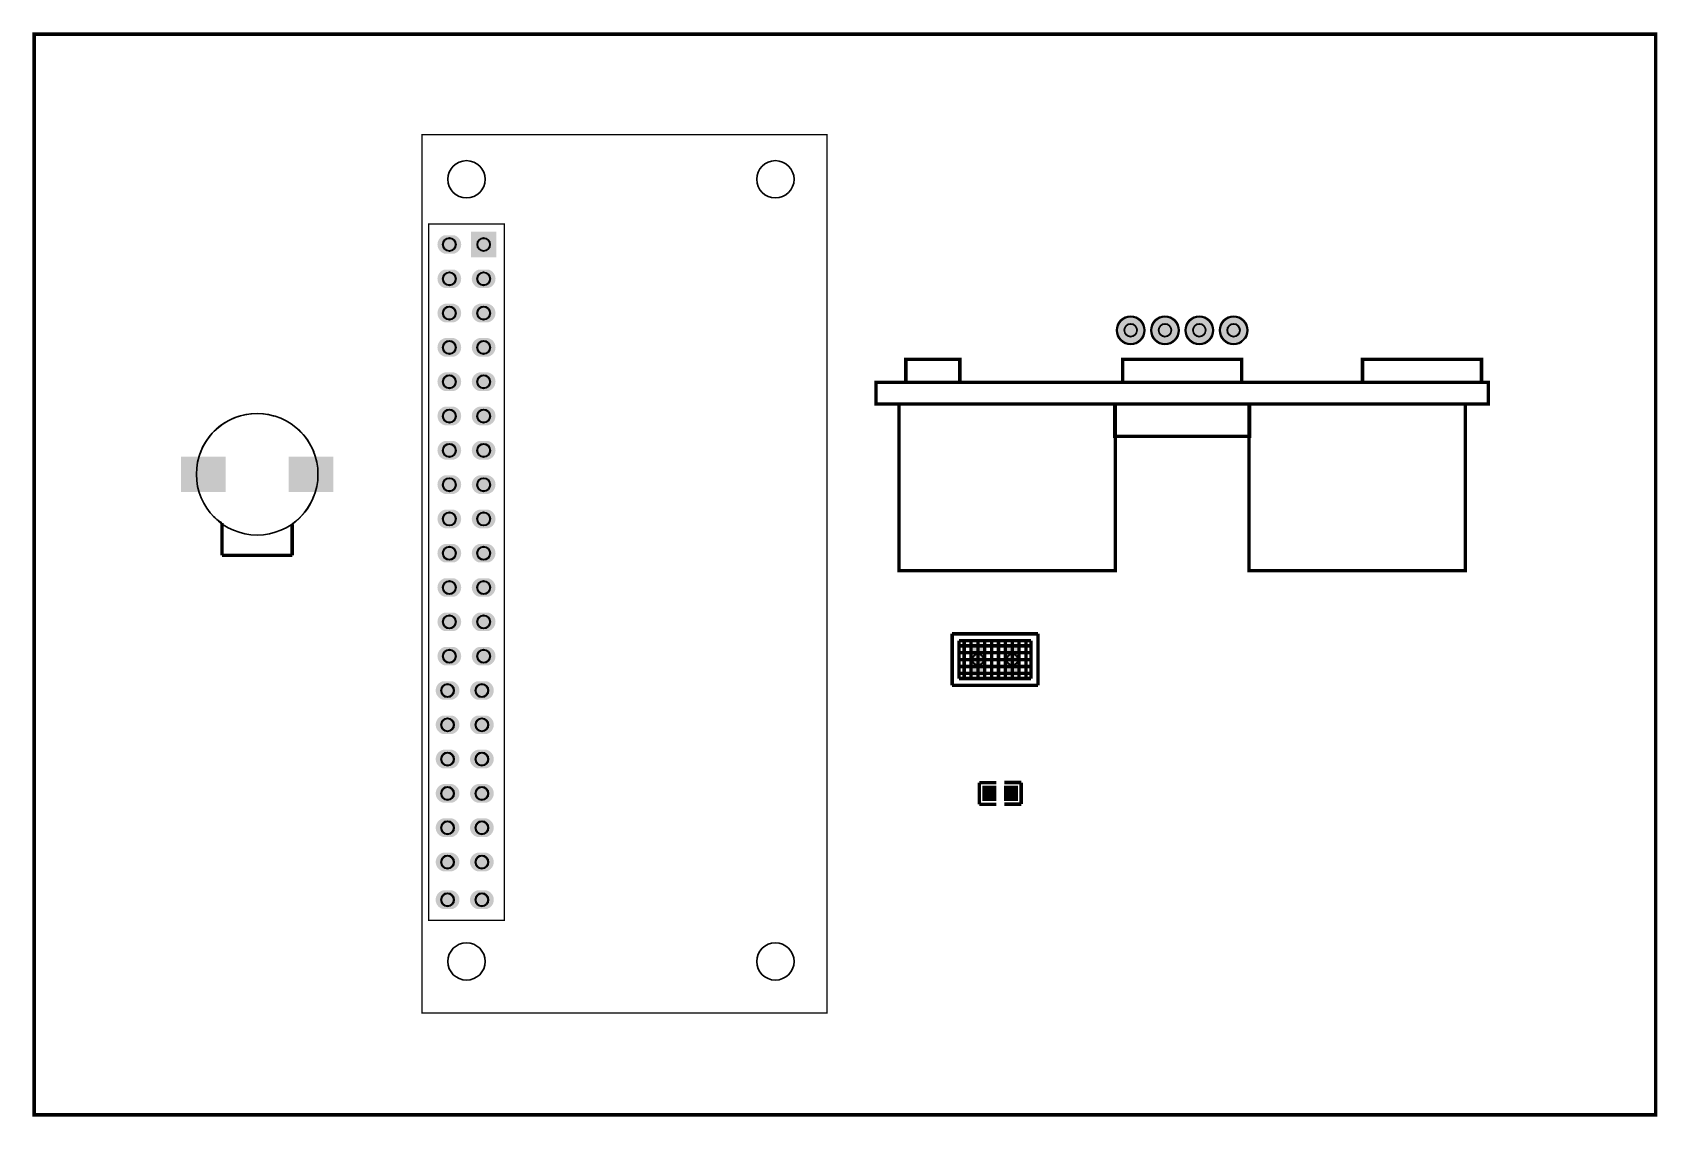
# Model space of a CAD drawing. Header units: millimetres. Extents: x 7 to 127, y -21 to 59.
import ezdxf

# ---------------------------------------------------------------- set-up
doc = ezdxf.new("R2010")
doc.units = ezdxf.units.MM
for name, color, linetype, true_color in [('BoardOutLine', 7, 'Continuous', 0xff00ff), ('BottomSolderMaskLayer', 7, 'Continuous', 0xaa00ff), ('Document', 7, 'Continuous', 0xffffff), ('Multi-Layer', 7, 'Continuous', 0xc0c0c0), ('TopLayer', 7, 'Continuous', 0xff0000), ('TopPasteMaskLayer', 7, 'Continuous', 0x808080), ('TopSilkLayer', 7, 'Continuous', 0xffcc00), ('TopSolderMaskLayer', 7, 'Continuous', 0x800080)]:
    doc.layers.add(name, color=color, linetype=linetype, true_color=true_color)

msp = doc.modelspace()

# ---------------------------------------------------------------- hatches: boundary and pattern name
at = {"layer": 'BottomSolderMaskLayer'}
for points in [[(38.06, 44.12, -0.785398), (38.06, 42.75), (37.38, 42.75, -0.785398), (37.38, 44.12)], [(41.2, 44.37), (41.2, 42.49), (39.32, 42.49), (39.32, 44.37)], [(38.06, 41.58, -0.785398), (38.06, 40.21), (37.38, 40.21, -0.785398), (37.38, 41.58)], [(40.6, 41.58, -0.785398), (40.6, 40.21), (39.92, 40.21, -0.785398), (39.92, 41.58)], [(38.06, 39.04, -0.785398), (38.06, 37.67), (37.38, 37.67, -0.785398), (37.38, 39.04)], [(40.6, 39.04, -0.785398), (40.6, 37.67), (39.92, 37.67, -0.785398), (39.92, 39.04)], [(87.09, 37.08, 1), (89.19, 37.08, 1)], [(89.63, 37.08, 1), (91.73, 37.08, 1)], [(92.17, 37.08, 1), (94.27, 37.08, 1)], [(94.71, 37.08, 1), (96.81, 37.08, 1)], [(38.06, 36.5, -0.785398), (38.06, 35.13), (37.38, 35.13, -0.785398), (37.38, 36.5)], [(40.6, 36.5, -0.785398), (40.6, 35.13), (39.92, 35.13, -0.785398), (39.92, 36.5)], [(38.06, 33.96, -0.785398), (38.06, 32.59), (37.38, 32.59, -0.785398), (37.38, 33.96)], [(40.6, 33.96, -0.785398), (40.6, 32.59), (39.92, 32.59, -0.785398), (39.92, 33.96)], [(38.06, 31.42, -0.785398), (38.06, 30.05), (37.38, 30.05, -0.785398), (37.38, 31.42)], [(40.6, 31.42, -0.785398), (40.6, 30.05), (39.92, 30.05, -0.785398), (39.92, 31.42)], [(38.06, 28.88, -0.785398), (38.06, 27.51), (37.38, 27.51, -0.785398), (37.38, 28.88)], [(40.6, 28.88, -0.785398), (40.6, 27.51), (39.92, 27.51, -0.785398), (39.92, 28.88)], [(38.06, 26.34, -0.785398), (38.06, 24.97), (37.38, 24.97, -0.785398), (37.38, 26.34)], [(40.6, 26.34, -0.785398), (40.6, 24.97), (39.92, 24.97, -0.785398), (39.92, 26.34)], [(38.06, 23.8, -0.785398), (38.06, 22.43), (37.38, 22.43, -0.785398), (37.38, 23.8)], [(40.6, 23.8, -0.785398), (40.6, 22.43), (39.92, 22.43, -0.785398), (39.92, 23.8)], [(38.06, 21.26, -0.785398), (38.06, 19.89), (37.38, 19.89, -0.785398), (37.38, 21.26)], [(40.6, 21.26, -0.785398), (40.6, 19.89), (39.92, 19.89, -0.785398), (39.92, 21.26)], [(38.06, 18.72, -0.785398), (38.06, 17.35), (37.38, 17.35, -0.785398), (37.38, 18.72)], [(40.6, 18.72, -0.785398), (40.6, 17.35), (39.92, 17.35, -0.785398), (39.92, 18.72)], [(38.06, 16.18, -0.785398), (38.06, 14.81), (37.38, 14.81, -0.785398), (37.38, 16.18)], [(40.6, 16.18, -0.785398), (40.6, 14.81), (39.92, 14.81, -0.785398), (39.92, 16.18)], [(38.06, 13.64, -0.785398), (38.06, 12.27), (37.38, 12.27, -0.785398), (37.38, 13.64)], [(40.6, 13.64, -0.785398), (40.6, 12.27), (39.92, 12.27, -0.785398), (39.92, 13.64)], [(76.2, 11.52), (76.2, 13.88), (77.47, 13.88), (77.47, 11.52)], [(78.74, 11.52), (78.74, 13.88), (80.01, 13.88), (80.01, 11.52)], [(37.93, 11.1, -0.785398), (37.93, 9.73), (37.25, 9.73, -0.785398), (37.25, 11.1)], [(40.47, 11.1, -0.785398), (40.47, 9.73), (39.79, 9.73, -0.785398), (39.79, 11.1)], [(37.93, 8.56, -0.785398), (37.93, 7.19), (37.25, 7.19, -0.785398), (37.25, 8.56)], [(40.47, 8.56, -0.785398), (40.47, 7.19), (39.79, 7.19, -0.785398), (39.79, 8.56)], [(37.93, 6.02, -0.785398), (37.93, 4.65), (37.25, 4.65, -0.785398), (37.25, 6.02)], [(40.47, 6.02, -0.785398), (40.47, 4.65), (39.79, 4.65, -0.785398), (39.79, 6.02)], [(37.93, 3.48, -0.785398), (37.93, 2.11), (37.25, 2.11, -0.785398), (37.25, 3.48)], [(40.47, 3.48, -0.785398), (40.47, 2.11), (39.79, 2.11, -0.785398), (39.79, 3.48)], [(37.93, 0.94, -0.785398), (37.93, -0.43), (37.25, -0.43, -0.785398), (37.25, 0.94)], [(40.47, 0.94, -0.785398), (40.47, -0.43), (39.79, -0.43, -0.785398), (39.79, 0.94)], [(37.93, -1.6, -0.785398), (37.93, -2.97), (37.25, -2.97, -0.785398), (37.25, -1.6)], [(40.47, -1.6, -0.785398), (40.47, -2.97), (39.79, -2.97, -0.785398), (39.79, -1.6)], [(37.93, -4.39, -0.785398), (37.93, -5.77), (37.25, -5.77, -0.785398), (37.25, -4.39)], [(40.47, -4.39, -0.785398), (40.47, -5.77), (39.79, -5.77, -0.785398), (39.79, -4.39)]]:
    msp.add_hatch(color=256, dxfattribs=at).paths.add_polyline_path(points)
at = {"layer": 'Multi-Layer'}
for points in [[(38.04, 44.07, -0.785398), (38.04, 42.8), (37.4, 42.8, -0.785398), (37.4, 44.07)], [(41.15, 44.32), (41.15, 42.55), (39.37, 42.55), (39.37, 44.32)], [(38.04, 41.53, -0.785398), (38.04, 40.26), (37.4, 40.26, -0.785398), (37.4, 41.53)], [(40.58, 41.53, -0.785398), (40.58, 40.26), (39.94, 40.26, -0.785398), (39.94, 41.53)], [(38.04, 38.99, -0.785398), (38.04, 37.72), (37.4, 37.72, -0.785398), (37.4, 38.99)], [(40.58, 38.99, -0.785398), (40.58, 37.72), (39.94, 37.72, -0.785398), (39.94, 38.99)], [(87.14, 37.08, 1), (89.14, 37.08, 1)], [(89.68, 37.08, 1), (91.68, 37.08, 1)], [(92.22, 37.08, 1), (94.22, 37.08, 1)], [(94.76, 37.08, 1), (96.76, 37.08, 1)], [(38.04, 36.45, -0.785398), (38.04, 35.18), (37.4, 35.18, -0.785398), (37.4, 36.45)], [(40.58, 36.45, -0.785398), (40.58, 35.18), (39.94, 35.18, -0.785398), (39.94, 36.45)], [(38.04, 33.91, -0.785398), (38.04, 32.64), (37.4, 32.64, -0.785398), (37.4, 33.91)], [(40.58, 33.91, -0.785398), (40.58, 32.64), (39.94, 32.64, -0.785398), (39.94, 33.91)], [(38.04, 31.37, -0.785398), (38.04, 30.1), (37.4, 30.1, -0.785398), (37.4, 31.37)], [(40.58, 31.37, -0.785398), (40.58, 30.1), (39.94, 30.1, -0.785398), (39.94, 31.37)], [(38.04, 28.83, -0.785398), (38.04, 27.56), (37.4, 27.56, -0.785398), (37.4, 28.83)], [(40.58, 28.83, -0.785398), (40.58, 27.56), (39.94, 27.56, -0.785398), (39.94, 28.83)], [(38.04, 26.29, -0.785398), (38.04, 25.02), (37.4, 25.02, -0.785398), (37.4, 26.29)], [(40.58, 26.29, -0.785398), (40.58, 25.02), (39.94, 25.02, -0.785398), (39.94, 26.29)], [(38.04, 23.75, -0.785398), (38.04, 22.48), (37.4, 22.48, -0.785398), (37.4, 23.75)], [(40.58, 23.75, -0.785398), (40.58, 22.48), (39.94, 22.48, -0.785398), (39.94, 23.75)], [(38.04, 21.21, -0.785398), (38.04, 19.94), (37.4, 19.94, -0.785398), (37.4, 21.21)], [(40.58, 21.21, -0.785398), (40.58, 19.94), (39.94, 19.94, -0.785398), (39.94, 21.21)], [(38.04, 18.67, -0.785398), (38.04, 17.4), (37.4, 17.4, -0.785398), (37.4, 18.67)], [(40.58, 18.67, -0.785398), (40.58, 17.4), (39.94, 17.4, -0.785398), (39.94, 18.67)], [(38.04, 16.13, -0.785398), (38.04, 14.86), (37.4, 14.86, -0.785398), (37.4, 16.13)], [(40.58, 16.13, -0.785398), (40.58, 14.86), (39.94, 14.86, -0.785398), (39.94, 16.13)], [(38.04, 13.59, -0.785398), (38.04, 12.32), (37.4, 12.32, -0.785398), (37.4, 13.59)], [(40.58, 13.59, -0.785398), (40.58, 12.32), (39.94, 12.32, -0.785398), (39.94, 13.59)], [(76.23, 11.61), (76.23, 13.79), (77.44, 13.79), (77.44, 11.61)], [(78.77, 11.61), (78.77, 13.79), (79.98, 13.79), (79.98, 11.61)], [(37.91, 11.05, -0.785398), (37.91, 9.78), (37.27, 9.78, -0.785398), (37.27, 11.05)], [(40.45, 11.05, -0.785398), (40.45, 9.78), (39.81, 9.78, -0.785398), (39.81, 11.05)], [(37.91, 8.51, -0.785398), (37.91, 7.24), (37.27, 7.24, -0.785398), (37.27, 8.51)], [(40.45, 8.51, -0.785398), (40.45, 7.24), (39.81, 7.24, -0.785398), (39.81, 8.51)], [(37.91, 5.97, -0.785398), (37.91, 4.7), (37.27, 4.7, -0.785398), (37.27, 5.97)], [(40.45, 5.97, -0.785398), (40.45, 4.7), (39.81, 4.7, -0.785398), (39.81, 5.97)], [(37.91, 3.43, -0.785398), (37.91, 2.16), (37.27, 2.16, -0.785398), (37.27, 3.43)], [(40.45, 3.43, -0.785398), (40.45, 2.16), (39.81, 2.16, -0.785398), (39.81, 3.43)], [(37.91, 0.89, -0.785398), (37.91, -0.38), (37.27, -0.38, -0.785398), (37.27, 0.89)], [(40.45, 0.89, -0.785398), (40.45, -0.38), (39.81, -0.38, -0.785398), (39.81, 0.89)], [(37.91, -1.65, -0.785398), (37.91, -2.92), (37.27, -2.92, -0.785398), (37.27, -1.65)], [(40.45, -1.65, -0.785398), (40.45, -2.92), (39.81, -2.92, -0.785398), (39.81, -1.65)], [(37.91, -4.45, -0.785398), (37.91, -5.72), (37.27, -5.72, -0.785398), (37.27, -4.45)], [(40.45, -4.45, -0.785398), (40.45, -5.72), (39.81, -5.72, -0.785398), (39.81, -4.45)]]:
    msp.add_hatch(color=256, dxfattribs=at).paths.add_polyline_path(points)
at = {"layer": 'TopLayer'}
for points in [[(17.91, 27.67), (21.11, 27.67), (21.11, 25.17), (17.91, 25.17)], [(25.88, 27.67), (29.08, 27.67), (29.08, 25.17), (25.88, 25.17)], [(77.19, 3.34), (78.19, 3.34), (78.19, 2.24), (77.19, 2.24)], [(78.79, 3.34), (79.79, 3.34), (79.79, 2.24), (78.79, 2.24)]]:
    msp.add_hatch(color=256, dxfattribs=at).paths.add_polyline_path(points)
at = {"layer": 'TopPasteMaskLayer'}
for points in [[(17.91, 27.67), (21.11, 27.67), (21.11, 25.17), (17.91, 25.17)], [(25.88, 27.67), (29.08, 27.67), (29.08, 25.17), (25.88, 25.17)], [(77.19, 3.34), (78.19, 3.34), (78.19, 2.24), (77.19, 2.24)], [(78.79, 3.34), (79.79, 3.34), (79.79, 2.24), (78.79, 2.24)]]:
    msp.add_hatch(color=256, dxfattribs=at).paths.add_polyline_path(points)
at = {"layer": 'TopSolderMaskLayer'}
for points in [[(38.06, 44.12, -0.785398), (38.06, 42.75), (37.38, 42.75, -0.785398), (37.38, 44.12)], [(41.2, 44.37), (41.2, 42.49), (39.32, 42.49), (39.32, 44.37)], [(38.06, 41.58, -0.785398), (38.06, 40.21), (37.38, 40.21, -0.785398), (37.38, 41.58)], [(40.6, 41.58, -0.785398), (40.6, 40.21), (39.92, 40.21, -0.785398), (39.92, 41.58)], [(38.06, 39.04, -0.785398), (38.06, 37.67), (37.38, 37.67, -0.785398), (37.38, 39.04)], [(40.6, 39.04, -0.785398), (40.6, 37.67), (39.92, 37.67, -0.785398), (39.92, 39.04)], [(87.09, 37.08, 1), (89.19, 37.08, 1)], [(89.63, 37.08, 1), (91.73, 37.08, 1)], [(92.17, 37.08, 1), (94.27, 37.08, 1)], [(94.71, 37.08, 1), (96.81, 37.08, 1)], [(38.06, 36.5, -0.785398), (38.06, 35.13), (37.38, 35.13, -0.785398), (37.38, 36.5)], [(40.6, 36.5, -0.785398), (40.6, 35.13), (39.92, 35.13, -0.785398), (39.92, 36.5)], [(38.06, 33.96, -0.785398), (38.06, 32.59), (37.38, 32.59, -0.785398), (37.38, 33.96)], [(40.6, 33.96, -0.785398), (40.6, 32.59), (39.92, 32.59, -0.785398), (39.92, 33.96)], [(38.06, 31.42, -0.785398), (38.06, 30.05), (37.38, 30.05, -0.785398), (37.38, 31.42)], [(40.6, 31.42, -0.785398), (40.6, 30.05), (39.92, 30.05, -0.785398), (39.92, 31.42)], [(38.06, 28.88, -0.785398), (38.06, 27.51), (37.38, 27.51, -0.785398), (37.38, 28.88)], [(40.6, 28.88, -0.785398), (40.6, 27.51), (39.92, 27.51, -0.785398), (39.92, 28.88)], [(17.86, 27.72), (21.16, 27.72), (21.16, 25.12), (17.86, 25.12)], [(25.83, 27.72), (29.13, 27.72), (29.13, 25.12), (25.83, 25.12)], [(38.06, 26.34, -0.785398), (38.06, 24.97), (37.38, 24.97, -0.785398), (37.38, 26.34)], [(40.6, 26.34, -0.785398), (40.6, 24.97), (39.92, 24.97, -0.785398), (39.92, 26.34)], [(38.06, 23.8, -0.785398), (38.06, 22.43), (37.38, 22.43, -0.785398), (37.38, 23.8)], [(40.6, 23.8, -0.785398), (40.6, 22.43), (39.92, 22.43, -0.785398), (39.92, 23.8)], [(38.06, 21.26, -0.785398), (38.06, 19.89), (37.38, 19.89, -0.785398), (37.38, 21.26)], [(40.6, 21.26, -0.785398), (40.6, 19.89), (39.92, 19.89, -0.785398), (39.92, 21.26)], [(38.06, 18.72, -0.785398), (38.06, 17.35), (37.38, 17.35, -0.785398), (37.38, 18.72)], [(40.6, 18.72, -0.785398), (40.6, 17.35), (39.92, 17.35, -0.785398), (39.92, 18.72)], [(38.06, 16.18, -0.785398), (38.06, 14.81), (37.38, 14.81, -0.785398), (37.38, 16.18)], [(40.6, 16.18, -0.785398), (40.6, 14.81), (39.92, 14.81, -0.785398), (39.92, 16.18)], [(38.06, 13.64, -0.785398), (38.06, 12.27), (37.38, 12.27, -0.785398), (37.38, 13.64)], [(40.6, 13.64, -0.785398), (40.6, 12.27), (39.92, 12.27, -0.785398), (39.92, 13.64)], [(76.2, 11.52), (76.2, 13.88), (77.47, 13.88), (77.47, 11.52)], [(78.74, 11.52), (78.74, 13.88), (80.01, 13.88), (80.01, 11.52)], [(37.93, 11.1, -0.785398), (37.93, 9.73), (37.25, 9.73, -0.785398), (37.25, 11.1)], [(40.47, 11.1, -0.785398), (40.47, 9.73), (39.79, 9.73, -0.785398), (39.79, 11.1)], [(37.93, 8.56, -0.785398), (37.93, 7.19), (37.25, 7.19, -0.785398), (37.25, 8.56)], [(40.47, 8.56, -0.785398), (40.47, 7.19), (39.79, 7.19, -0.785398), (39.79, 8.56)], [(37.93, 6.02, -0.785398), (37.93, 4.65), (37.25, 4.65, -0.785398), (37.25, 6.02)], [(40.47, 6.02, -0.785398), (40.47, 4.65), (39.79, 4.65, -0.785398), (39.79, 6.02)], [(37.93, 3.48, -0.785398), (37.93, 2.11), (37.25, 2.11, -0.785398), (37.25, 3.48)], [(40.47, 3.48, -0.785398), (40.47, 2.11), (39.79, 2.11, -0.785398), (39.79, 3.48)], [(77.16, 3.37), (78.21, 3.37), (78.21, 2.22), (77.16, 2.22)], [(78.76, 3.37), (79.81, 3.37), (79.81, 2.22), (78.76, 2.22)], [(37.93, 0.94, -0.785398), (37.93, -0.43), (37.25, -0.43, -0.785398), (37.25, 0.94)], [(40.47, 0.94, -0.785398), (40.47, -0.43), (39.79, -0.43, -0.785398), (39.79, 0.94)], [(37.93, -1.6, -0.785398), (37.93, -2.97), (37.25, -2.97, -0.785398), (37.25, -1.6)], [(40.47, -1.6, -0.785398), (40.47, -2.97), (39.79, -2.97, -0.785398), (39.79, -1.6)], [(37.93, -4.39, -0.785398), (37.93, -5.77), (37.25, -5.77, -0.785398), (37.25, -4.39)], [(40.47, -4.39, -0.785398), (40.47, -5.77), (39.79, -5.77, -0.785398), (39.79, -4.39)]]:
    msp.add_hatch(color=256, dxfattribs=at).paths.add_polyline_path(points)

# ---------------------------------------------------------------- linework, layer by layer
at = {"layer": 'BoardOutLine', "const_width": 0.254}
msp.add_lwpolyline([(7, 59), (127, 59), (127, -21), (7, -21), (7, 59)], close=True, dxfattribs=at)
at = {"layer": 'BottomSolderMaskLayer'}
for centre, radius in [((37.72, 43.43), 0.494), ((40.26, 43.43), 0.483), ((37.72, 40.89), 0.494), ((40.26, 40.89), 0.494), ((37.72, 38.35), 0.494), ((40.26, 38.35), 0.494), ((88.14, 37.08), 1.05), ((88.14, 37.08), 0.48), ((90.68, 37.08), 1.05), ((90.68, 37.08), 0.48), ((93.22, 37.08), 1.05), ((93.22, 37.08), 0.48), ((95.76, 37.08), 1.05), ((95.76, 37.08), 0.48), ((37.72, 35.81), 0.494), ((40.26, 35.81), 0.494), ((37.72, 33.27), 0.494), ((40.26, 33.27), 0.494), ((37.72, 30.73), 0.494), ((40.26, 30.73), 0.494), ((37.72, 28.19), 0.494), ((40.26, 28.19), 0.494), ((37.72, 25.65), 0.494), ((40.26, 25.65), 0.494), ((37.72, 23.11), 0.494), ((40.26, 23.11), 0.494), ((37.72, 20.57), 0.494), ((40.26, 20.57), 0.494), ((37.72, 18.03), 0.494), ((40.26, 18.03), 0.494), ((37.72, 15.49), 0.494), ((40.26, 15.49), 0.494), ((37.72, 12.95), 0.494), ((40.26, 12.95), 0.494), ((76.84, 12.7), 0.425), ((79.38, 12.7), 0.425), ((37.59, 10.41), 0.494), ((40.13, 10.41), 0.494), ((37.59, 7.87), 0.494), ((40.13, 7.87), 0.494), ((37.59, 5.33), 0.494), ((40.13, 5.33), 0.494), ((37.59, 2.79), 0.494), ((40.13, 2.79), 0.494), ((37.59, 0.25), 0.494), ((40.13, 0.25), 0.494), ((37.59, -2.29), 0.494), ((40.13, -2.29), 0.494), ((37.59, -5.08), 0.494), ((40.13, -5.08), 0.494)]:
    msp.add_circle(centre, radius, dxfattribs=at)
at = {"layer": 'Document', "const_width": 0.1}
for points in [[(35.69, 51.56), (65.66, 51.56), (65.66, -13.46), (35.69, -13.46), (35.69, 51.56)], [(36.2, 44.96), (41.78, 44.96), (41.78, -6.6), (36.2, -6.6), (36.2, 44.96)]]:
    msp.add_lwpolyline(points, close=True, dxfattribs=at)
at = {"layer": 'Document', "const_width": 0.254}
for points in [[(20.9, 20.42), (20.9, 22.71)], [(26.09, 20.42), (26.09, 22.71)], [(26.09, 20.42), (20.9, 20.42)], [(75.57, 13.72), (80.65, 13.72)], [(75.57, 13.21), (80.65, 13.21)], [(75.82, 13.97), (75.82, 11.43)], [(76.33, 13.97), (76.33, 11.43)], [(76.84, 13.97), (76.84, 11.43)], [(77.34, 13.97), (77.34, 11.43)], [(77.85, 13.97), (77.85, 11.43)], [(78.36, 13.97), (78.36, 11.43)], [(78.87, 13.97), (78.87, 11.43)], [(79.38, 13.97), (79.38, 11.43)], [(79.88, 13.97), (79.88, 11.43)], [(80.39, 13.97), (80.39, 11.43)], [(75.57, 12.7), (80.65, 12.7)], [(75.57, 12.19), (80.65, 12.19)], [(75.57, 11.68), (80.65, 11.68)]]:
    msp.add_lwpolyline(points, dxfattribs=at)
at = {"layer": 'Document'}
msp.add_circle((23.5, 26.42), 4.5, dxfattribs=at)
at = {"layer": 'Multi-Layer'}
for centre, radius in [((38.99, 48.26), 1.38), ((61.85, 48.26), 1.38), ((37.72, 43.43), 0.457), ((40.26, 43.43), 0.457), ((37.72, 40.89), 0.457), ((40.26, 40.89), 0.457), ((37.72, 38.35), 0.457), ((40.26, 38.35), 0.457), ((88.14, 37.08), 1), ((88.14, 37.08), 0.457), ((90.68, 37.08), 1), ((90.68, 37.08), 0.457), ((93.22, 37.08), 1), ((93.22, 37.08), 0.457), ((95.76, 37.08), 1), ((95.76, 37.08), 0.457), ((37.72, 35.81), 0.457), ((40.26, 35.81), 0.457), ((37.72, 33.27), 0.457), ((40.26, 33.27), 0.457), ((37.72, 30.73), 0.457), ((40.26, 30.73), 0.457), ((37.72, 28.19), 0.457), ((40.26, 28.19), 0.457), ((37.72, 25.65), 0.457), ((40.26, 25.65), 0.457), ((37.72, 23.11), 0.457), ((40.26, 23.11), 0.457), ((37.72, 20.57), 0.457), ((40.26, 20.57), 0.457), ((37.72, 18.03), 0.457), ((40.26, 18.03), 0.457), ((37.72, 15.49), 0.457), ((40.26, 15.49), 0.457), ((37.72, 12.95), 0.457), ((40.26, 12.95), 0.457), ((76.84, 12.7), 0.406), ((79.38, 12.7), 0.406), ((37.59, 10.41), 0.457), ((40.13, 10.41), 0.457), ((37.59, 7.87), 0.457), ((40.13, 7.87), 0.457), ((37.59, 5.33), 0.457), ((40.13, 5.33), 0.457), ((37.59, 2.79), 0.457), ((40.13, 2.79), 0.457), ((37.59, 0.25), 0.457), ((40.13, 0.25), 0.457), ((37.59, -2.29), 0.457), ((40.13, -2.29), 0.457), ((37.59, -5.08), 0.457), ((40.13, -5.08), 0.457), ((38.99, -9.65), 1.38), ((61.85, -9.65), 1.38)]:
    msp.add_circle(centre, radius, dxfattribs=at)
at = {"layer": 'TopSilkLayer', "const_width": 0.254}
for points in [[(71.5, 34.93), (75.5, 34.93), (75.5, 33.23), (71.5, 33.23), (71.5, 34.93)], [(87.55, 34.93), (96.35, 34.93), (96.35, 33.23), (87.55, 33.23), (87.55, 34.93)], [(105.3, 34.93), (114.1, 34.93), (114.1, 33.23), (105.3, 33.23), (105.3, 34.93)], [(69.3, 33.23), (114.6, 33.23), (114.6, 31.63), (69.3, 31.63), (69.3, 33.23)], [(71, 31.63), (87, 31.63), (87, 19.28), (71, 19.28), (71, 31.63)], [(86.95, 31.63), (96.95, 31.63), (96.95, 29.23), (86.95, 29.23), (86.95, 31.63)], [(96.9, 31.63), (112.9, 31.63), (112.9, 19.28), (96.9, 19.28), (96.9, 31.63)]]:
    msp.add_lwpolyline(points, close=True, dxfattribs=at)
for points in [[(20.9, 20.42), (20.9, 22.81)], [(26.09, 20.42), (26.09, 22.71)], [(20.9, 20.42), (26.09, 20.42)], [(74.93, 14.61), (81.28, 14.61)], [(74.93, 14.61), (74.93, 10.8)], [(81.28, 10.8), (81.28, 14.61)], [(75.44, 14.1), (80.77, 14.1)], [(75.44, 14.1), (75.44, 11.3)], [(80.77, 11.3), (80.77, 14.1)], [(81.28, 10.8), (74.93, 10.8)], [(80.77, 11.3), (75.44, 11.3)], [(76.94, 3.59), (76.94, 1.99)], [(78.19, 3.59), (76.94, 3.59)], [(78.79, 3.6), (80.04, 3.6)], [(80.04, 3.6), (80.04, 2)], [(78.19, 1.99), (76.94, 1.99)], [(78.79, 2), (80.04, 2)]]:
    msp.add_lwpolyline(points, dxfattribs=at)
at = {"layer": 'TopSilkLayer'}
for centre, radius, start, end in [((23.48, 26.45), 4.47, 73.3518, 159.4928), ((23.5, 26.39), 4.52, 21.8469, 47.5426), ((23.19, 26.59), 4.85, 306.8941, 338.4989), ((22.98, 26.19), 3.97, 225.3629, 238.2806)]:
    msp.add_arc(centre, radius, start, end, dxfattribs=at)
at = {"layer": 'TopSolderMaskLayer'}
for centre, radius in [((37.72, 43.43), 0.494), ((40.26, 43.43), 0.483), ((37.72, 40.89), 0.494), ((40.26, 40.89), 0.494), ((37.72, 38.35), 0.494), ((40.26, 38.35), 0.494), ((88.14, 37.08), 1.05), ((88.14, 37.08), 0.48), ((90.68, 37.08), 1.05), ((90.68, 37.08), 0.48), ((93.22, 37.08), 1.05), ((93.22, 37.08), 0.48), ((95.76, 37.08), 1.05), ((95.76, 37.08), 0.48), ((37.72, 35.81), 0.494), ((40.26, 35.81), 0.494), ((37.72, 33.27), 0.494), ((40.26, 33.27), 0.494), ((37.72, 30.73), 0.494), ((40.26, 30.73), 0.494), ((37.72, 28.19), 0.494), ((40.26, 28.19), 0.494), ((37.72, 25.65), 0.494), ((40.26, 25.65), 0.494), ((37.72, 23.11), 0.494), ((40.26, 23.11), 0.494), ((37.72, 20.57), 0.494), ((40.26, 20.57), 0.494), ((37.72, 18.03), 0.494), ((40.26, 18.03), 0.494), ((37.72, 15.49), 0.494), ((40.26, 15.49), 0.494), ((37.72, 12.95), 0.494), ((40.26, 12.95), 0.494), ((76.84, 12.7), 0.425), ((79.38, 12.7), 0.425), ((37.59, 10.41), 0.494), ((40.13, 10.41), 0.494), ((37.59, 7.87), 0.494), ((40.13, 7.87), 0.494), ((37.59, 5.33), 0.494), ((40.13, 5.33), 0.494), ((37.59, 2.79), 0.494), ((40.13, 2.79), 0.494), ((37.59, 0.25), 0.494), ((40.13, 0.25), 0.494), ((37.59, -2.29), 0.494), ((40.13, -2.29), 0.494), ((37.59, -5.08), 0.494), ((40.13, -5.08), 0.494)]:
    msp.add_circle(centre, radius, dxfattribs=at)

doc.saveas('drawing.dxf')
